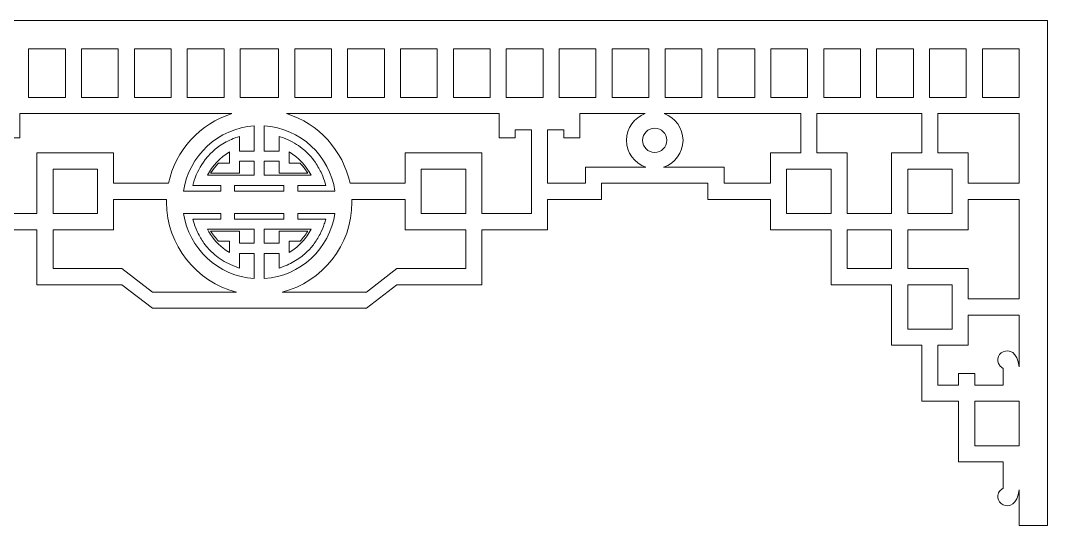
# Model space of a CAD drawing. Header units: centimetres. Extents: x -19 to 23.9, y -2.9 to 10.8.
# Drawn here: x -4.09 to 23.89, y -2.91 to 10.84 of the extents above; entities that cross this region are included whole.
import ezdxf

# ---------------------------------------------------------------- set-up
doc = ezdxf.new("R2010")
doc.units = ezdxf.units.CM
doc.header["$MEASUREMENT"] = 0
doc.layers.add('layer 1', color=7, linetype='Continuous')

msp = doc.modelspace()

# ---------------------------------------------------------------- linework, layer by layer
at = {"layer": 'layer 1', "color": 242, "lineweight": 9}
for points, knots in [([(-0.49691, 3.00372), (-0.49691, 3.00372), (-1.32569, 3.64449), (-1.32569, 3.64449), (-1.32569, 3.64449), (-1.32569, 3.64449), (-3.6411, 3.64449), (-3.6411, 3.64449), (-3.6411, 3.64449), (-3.6411, 4.14329), (-3.6411, 4.64207), (-3.6411, 5.14079), (-3.6411, 5.14079), (-3.6411, 5.14079), (-5.43131, 5.14079), (-5.43131, 5.14079), (-5.43131, 5.14079), (-5.43131, 5.41582), (-5.43131, 5.69085), (-5.43131, 5.96585), (-5.43131, 5.96585), (-5.43131, 5.96585), (-6.90035, 5.96585), (-6.90035, 5.96585), (-6.90035, 5.96585), (-6.90035, 5.96585), (-6.90035, 6.40588), (-6.90035, 6.40588), (-6.90035, 6.40588), (-6.90035, 6.40588), (-9.80102, 6.40588), (-9.80102, 6.40588), (-9.80102, 6.40588), (-9.80102, 6.40588), (-9.80102, 5.96585), (-9.80102, 5.96585), (-9.80102, 5.96585), (-10.36859, 5.96585), (-10.93616, 5.96585), (-11.50366, 5.96585), (-11.50366, 5.96585), (-11.50366, 5.96585), (-11.50366, 5.14079), (-11.50366, 5.14079), (-11.50366, 5.14079), (-11.50366, 5.14079), (-13.15377, 5.14079), (-13.15377, 5.14079), (-13.15377, 5.14079), (-13.15377, 4.64207), (-13.15377, 4.14329), (-13.15377, 3.64449), (-13.15377, 3.64449), (-13.15377, 3.64449), (-14.80171, 3.64449), (-14.80171, 3.64449), (-14.80171, 3.64449), (-14.80171, 3.64449), (-14.80171, 1.99437), (-14.80171, 1.99437), (-14.80171, 1.99437), (-14.80171, 1.99437), (-15.62677, 1.99437), (-15.62677, 1.99437), (-15.62677, 1.99437), (-15.62677, 1.48594), (-15.62677, 0.9776), (-15.62677, 0.4691), (-15.62677, 0.4691), (-15.62677, 0.4691), (-16.62873, 0.4691), (-16.62873, 0.4691), (-16.62873, 0.4691), (-16.62873, -0.08092), (-16.62873, -0.63096), (-16.62873, -1.18102), (-16.62873, -1.18102), (-16.62873, -1.18102), (-17.83881, -1.18102), (-17.83881, -1.18102), (-17.83881, -1.18102), (-17.83881, -1.18102), (-17.83881, -1.8931), (-17.83881, -1.8931), (-17.83881, -1.8931), (-17.36686, -2.22853), (-18.18139, -2.75826), (-18.27885, -1.94092), (-18.27885, -1.94092), (-18.27885, -1.94092), (-18.27885, -2.91075), (-18.27885, -2.91075), (-18.27885, -2.91075), (-18.27885, -2.91075), (-19.0489, -2.91075), (-19.0489, -2.91075), (-19.0489, -2.91075), (-19.0489, -2.91075), (-19.0489, 10.83705), (-19.0489, 10.83705), (-19.0489, 10.83705), (-4.73705, 10.83705), (9.57461, 10.83705), (23.88646, 10.83705), (23.88646, 10.83705), (23.88646, 10.83705), (23.88646, -2.91075), (23.88646, -2.91075), (23.88646, -2.91075), (23.88646, -2.91075), (23.11641, -2.91075), (23.11641, -2.91075), (23.11641, -2.91075), (23.11641, -2.91075), (23.11641, -1.94092), (23.11641, -1.94092), (23.11641, -1.94092), (23.01895, -2.75826), (22.20442, -2.22853), (22.67637, -1.8931), (22.67637, -1.8931), (22.67637, -1.8931), (22.67637, -1.18102), (22.67637, -1.18102), (22.67637, -1.18102), (22.67637, -1.18102), (21.46629, -1.18102), (21.46629, -1.18102), (21.46629, -1.18102), (21.46629, -0.63096), (21.46629, -0.08092), (21.46629, 0.4691), (21.46629, 0.4691), (21.46629, 0.4691), (20.46433, 0.4691), (20.46433, 0.4691), (20.46433, 0.4691), (20.46433, 0.9776), (20.46433, 1.48594), (20.46433, 1.99437), (20.46433, 1.99437), (20.46433, 1.99437), (19.63927, 1.99437), (19.63927, 1.99437), (19.63927, 1.99437), (19.63927, 1.99437), (19.63927, 3.64449), (19.63927, 3.64449), (19.63927, 3.64449), (19.63927, 3.64449), (17.99133, 3.64449), (17.99133, 3.64449), (17.99133, 3.64449), (17.99133, 4.14329), (17.99133, 4.64207), (17.99133, 5.14079), (17.99133, 5.14079), (17.99133, 5.14079), (16.34122, 5.14079), (16.34122, 5.14079), (16.34122, 5.14079), (16.34122, 5.14079), (16.34122, 5.96585), (16.34122, 5.96585), (16.34122, 5.96585), (15.77372, 5.96585), (15.20615, 5.96585), (14.63858, 5.96585), (14.63858, 5.96585), (14.63858, 5.96585), (14.63858, 6.40588), (14.63858, 6.40588), (14.63858, 6.40588), (14.63858, 6.40588), (11.73791, 6.40588), (11.73791, 6.40588), (11.73791, 6.40588), (11.73791, 6.40588), (11.73791, 5.96585), (11.73791, 5.96585), (11.73791, 5.96585), (11.73791, 5.96585), (10.26887, 5.96585), (10.26887, 5.96585), (10.26887, 5.96585), (10.26887, 5.69085), (10.26887, 5.41582), (10.26887, 5.14079), (10.26887, 5.14079), (10.26887, 5.14079), (8.47865, 5.14079), (8.47865, 5.14079), (8.47865, 5.14079), (8.47865, 4.64207), (8.47865, 4.14329), (8.47865, 3.64449), (8.47865, 3.64449), (8.47865, 3.64449), (6.16325, 3.64449), (6.16325, 3.64449), (6.16325, 3.64449), (6.16325, 3.64449), (5.33447, 3.00372), (5.33447, 3.00372), (5.33447, 3.00372), (3.39065, 3.00372), (1.44685, 3.00372), (-0.49691, 3.00372)], [0, 0, 0, 0, 0.01886792, 0.01886792, 0.01886792, 0.01886792, 0.03773585, 0.03773585, 0.03773585, 0.03773585, 0.05660377, 0.05660377, 0.05660377, 0.05660377, 0.0754717, 0.0754717, 0.0754717, 0.0754717, 0.09433962, 0.09433962, 0.09433962, 0.09433962, 0.11320755, 0.11320755, 0.11320755, 0.11320755, 0.13207547, 0.13207547, 0.13207547, 0.13207547, 0.1509434, 0.1509434, 0.1509434, 0.1509434, 0.16981132, 0.16981132, 0.16981132, 0.16981132, 0.18867925, 0.18867925, 0.18867925, 0.18867925, 0.20754717, 0.20754717, 0.20754717, 0.20754717, 0.22641509, 0.22641509, 0.22641509, 0.22641509, 0.24528302, 0.24528302, 0.24528302, 0.24528302, 0.26415094, 0.26415094, 0.26415094, 0.26415094, 0.28301887, 0.28301887, 0.28301887, 0.28301887, 0.30188679, 0.30188679, 0.30188679, 0.30188679, 0.32075472, 0.32075472, 0.32075472, 0.32075472, 0.33962264, 0.33962264, 0.33962264, 0.33962264, 0.35849057, 0.35849057, 0.35849057, 0.35849057, 0.37735849, 0.37735849, 0.37735849, 0.37735849, 0.39622642, 0.39622642, 0.39622642, 0.39622642, 0.41509434, 0.41509434, 0.41509434, 0.41509434, 0.43396226, 0.43396226, 0.43396226, 0.43396226, 0.45283019, 0.45283019, 0.45283019, 0.45283019, 0.47169811, 0.47169811, 0.47169811, 0.47169811, 0.49056604, 0.49056604, 0.49056604, 0.49056604, 0.50943396, 0.50943396, 0.50943396, 0.50943396, 0.52830189, 0.52830189, 0.52830189, 0.52830189, 0.54716981, 0.54716981, 0.54716981, 0.54716981, 0.56603774, 0.56603774, 0.56603774, 0.56603774, 0.58490566, 0.58490566, 0.58490566, 0.58490566, 0.60377358, 0.60377358, 0.60377358, 0.60377358, 0.62264151, 0.62264151, 0.62264151, 0.62264151, 0.64150943, 0.64150943, 0.64150943, 0.64150943, 0.66037736, 0.66037736, 0.66037736, 0.66037736, 0.67924528, 0.67924528, 0.67924528, 0.67924528, 0.69811321, 0.69811321, 0.69811321, 0.69811321, 0.71698113, 0.71698113, 0.71698113, 0.71698113, 0.73584906, 0.73584906, 0.73584906, 0.73584906, 0.75471698, 0.75471698, 0.75471698, 0.75471698, 0.77358491, 0.77358491, 0.77358491, 0.77358491, 0.79245283, 0.79245283, 0.79245283, 0.79245283, 0.81132075, 0.81132075, 0.81132075, 0.81132075, 0.83018868, 0.83018868, 0.83018868, 0.83018868, 0.8490566, 0.8490566, 0.8490566, 0.8490566, 0.86792453, 0.86792453, 0.86792453, 0.86792453, 0.88679245, 0.88679245, 0.88679245, 0.88679245, 0.90566038, 0.90566038, 0.90566038, 0.90566038, 0.9245283, 0.9245283, 0.9245283, 0.9245283, 0.94339623, 0.94339623, 0.94339623, 0.94339623, 0.96226415, 0.96226415, 0.96226415, 0.96226415, 1, 1, 1, 1]), ([(-2.86676, 10.067), (-2.86676, 10.067), (-3.86783, 10.067), (-3.86783, 10.067), (-3.86783, 10.067), (-3.86783, 10.067), (-3.86783, 8.74211), (-3.86783, 8.74211), (-3.86783, 8.74211), (-3.86783, 8.74211), (-2.86676, 8.74211), (-2.86676, 8.74211), (-2.86676, 8.74211), (-2.86676, 8.74211), (-2.86676, 10.067), (-2.86676, 10.067)], [0, 0, 0, 0, 0.2, 0.2, 0.2, 0.2, 0.4, 0.4, 0.4, 0.4, 0.6, 0.6, 0.6, 0.6, 1, 1, 1, 1]), ([(-1.42566, 10.067), (-1.42566, 10.067), (-2.42673, 10.067), (-2.42673, 10.067), (-2.42673, 10.067), (-2.42673, 10.067), (-2.42673, 8.74211), (-2.42673, 8.74211), (-2.42673, 8.74211), (-2.42673, 8.74211), (-1.42566, 8.74211), (-1.42566, 8.74211), (-1.42566, 8.74211), (-1.42566, 8.74211), (-1.42566, 10.067), (-1.42566, 10.067)], [0, 0, 0, 0, 0.2, 0.2, 0.2, 0.2, 0.4, 0.4, 0.4, 0.4, 0.6, 0.6, 0.6, 0.6, 1, 1, 1, 1]), ([(0.01544, 10.067), (0.01544, 10.067), (-0.98563, 10.067), (-0.98563, 10.067), (-0.98563, 10.067), (-0.98563, 10.067), (-0.98563, 8.74211), (-0.98563, 8.74211), (-0.98563, 8.74211), (-0.98563, 8.74211), (0.01544, 8.74211), (0.01544, 8.74211), (0.01544, 8.74211), (0.01544, 8.74211), (0.01544, 10.067), (0.01544, 10.067)], [0, 0, 0, 0, 0.2, 0.2, 0.2, 0.2, 0.4, 0.4, 0.4, 0.4, 0.6, 0.6, 0.6, 0.6, 1, 1, 1, 1]), ([(1.45654, 10.067), (1.45654, 10.067), (0.45547, 10.067), (0.45547, 10.067), (0.45547, 10.067), (0.45547, 10.067), (0.45547, 8.74211), (0.45547, 8.74211), (0.45547, 8.74211), (0.45547, 8.74211), (1.45654, 8.74211), (1.45654, 8.74211), (1.45654, 8.74211), (1.45654, 8.74211), (1.45654, 10.067), (1.45654, 10.067)], [0, 0, 0, 0, 0.2, 0.2, 0.2, 0.2, 0.4, 0.4, 0.4, 0.4, 0.6, 0.6, 0.6, 0.6, 1, 1, 1, 1]), ([(1.89657, 10.067), (1.89657, 10.067), (1.89657, 8.74211), (1.89657, 8.74211), (1.89657, 8.74211), (2.24464, 8.74211), (2.59286, 8.74211), (2.94099, 8.74211), (2.94099, 8.74211), (2.94099, 8.74211), (2.94099, 10.067), (2.94099, 10.067), (2.94099, 10.067), (2.59286, 10.067), (2.24464, 10.067), (1.89657, 10.067)], [0, 0, 0, 0, 0.2, 0.2, 0.2, 0.2, 0.4, 0.4, 0.4, 0.4, 0.6, 0.6, 0.6, 0.6, 1, 1, 1, 1]), ([(3.38102, 10.067), (3.38102, 10.067), (4.38209, 10.067), (4.38209, 10.067), (4.38209, 10.067), (4.38209, 10.067), (4.38209, 8.74211), (4.38209, 8.74211), (4.38209, 8.74211), (4.38209, 8.74211), (3.38102, 8.74211), (3.38102, 8.74211), (3.38102, 8.74211), (3.38102, 8.74211), (3.38102, 10.067), (3.38102, 10.067)], [0, 0, 0, 0, 0.2, 0.2, 0.2, 0.2, 0.4, 0.4, 0.4, 0.4, 0.6, 0.6, 0.6, 0.6, 1, 1, 1, 1]), ([(4.82212, 10.067), (4.82212, 10.067), (5.82319, 10.067), (5.82319, 10.067), (5.82319, 10.067), (5.82319, 10.067), (5.82319, 8.74211), (5.82319, 8.74211), (5.82319, 8.74211), (5.82319, 8.74211), (4.82212, 8.74211), (4.82212, 8.74211), (4.82212, 8.74211), (4.82212, 8.74211), (4.82212, 10.067), (4.82212, 10.067)], [0, 0, 0, 0, 0.2, 0.2, 0.2, 0.2, 0.4, 0.4, 0.4, 0.4, 0.6, 0.6, 0.6, 0.6, 1, 1, 1, 1]), ([(6.26322, 10.067), (6.26322, 10.067), (7.26429, 10.067), (7.26429, 10.067), (7.26429, 10.067), (7.26429, 10.067), (7.26429, 8.74211), (7.26429, 8.74211), (7.26429, 8.74211), (7.26429, 8.74211), (6.26322, 8.74211), (6.26322, 8.74211), (6.26322, 8.74211), (6.26322, 8.74211), (6.26322, 10.067), (6.26322, 10.067)], [0, 0, 0, 0, 0.2, 0.2, 0.2, 0.2, 0.4, 0.4, 0.4, 0.4, 0.6, 0.6, 0.6, 0.6, 1, 1, 1, 1]), ([(7.70432, 10.067), (7.70432, 10.067), (8.70539, 10.067), (8.70539, 10.067), (8.70539, 10.067), (8.70539, 10.067), (8.70539, 8.74211), (8.70539, 8.74211), (8.70539, 8.74211), (8.70539, 8.74211), (7.70432, 8.74211), (7.70432, 8.74211), (7.70432, 8.74211), (7.70432, 8.74211), (7.70432, 10.067), (7.70432, 10.067)], [0, 0, 0, 0, 0.2, 0.2, 0.2, 0.2, 0.4, 0.4, 0.4, 0.4, 0.6, 0.6, 0.6, 0.6, 1, 1, 1, 1]), ([(9.14542, 10.067), (9.14542, 10.067), (10.14649, 10.067), (10.14649, 10.067), (10.14649, 10.067), (10.14649, 10.067), (10.14649, 8.74211), (10.14649, 8.74211), (10.14649, 8.74211), (10.14649, 8.74211), (9.14542, 8.74211), (9.14542, 8.74211), (9.14542, 8.74211), (9.14542, 8.74211), (9.14542, 10.067), (9.14542, 10.067)], [0, 0, 0, 0, 0.2, 0.2, 0.2, 0.2, 0.4, 0.4, 0.4, 0.4, 0.6, 0.6, 0.6, 0.6, 1, 1, 1, 1]), ([(10.58652, 10.067), (10.58652, 10.067), (11.58759, 10.067), (11.58759, 10.067), (11.58759, 10.067), (11.58759, 10.067), (11.58759, 8.74211), (11.58759, 8.74211), (11.58759, 8.74211), (11.58759, 8.74211), (10.58652, 8.74211), (10.58652, 8.74211), (10.58652, 8.74211), (10.58652, 8.74211), (10.58652, 10.067), (10.58652, 10.067)], [0, 0, 0, 0, 0.2, 0.2, 0.2, 0.2, 0.4, 0.4, 0.4, 0.4, 0.6, 0.6, 0.6, 0.6, 1, 1, 1, 1]), ([(12.02763, 10.067), (12.02763, 10.067), (13.0287, 10.067), (13.0287, 10.067), (13.0287, 10.067), (13.0287, 10.067), (13.0287, 8.74211), (13.0287, 8.74211), (13.0287, 8.74211), (13.0287, 8.74211), (12.02763, 8.74211), (12.02763, 8.74211), (12.02763, 8.74211), (12.02763, 8.74211), (12.02763, 10.067), (12.02763, 10.067)], [0, 0, 0, 0, 0.2, 0.2, 0.2, 0.2, 0.4, 0.4, 0.4, 0.4, 0.6, 0.6, 0.6, 0.6, 1, 1, 1, 1]), ([(13.46873, 10.067), (13.46873, 10.067), (14.4698, 10.067), (14.4698, 10.067), (14.4698, 10.067), (14.4698, 10.067), (14.4698, 8.74211), (14.4698, 8.74211), (14.4698, 8.74211), (14.4698, 8.74211), (13.46873, 8.74211), (13.46873, 8.74211), (13.46873, 8.74211), (13.46873, 8.74211), (13.46873, 10.067), (13.46873, 10.067)], [0, 0, 0, 0, 0.2, 0.2, 0.2, 0.2, 0.4, 0.4, 0.4, 0.4, 0.6, 0.6, 0.6, 0.6, 1, 1, 1, 1]), ([(14.90983, 10.067), (14.90983, 10.067), (15.9109, 10.067), (15.9109, 10.067), (15.9109, 10.067), (15.9109, 10.067), (15.9109, 8.74211), (15.9109, 8.74211), (15.9109, 8.74211), (15.9109, 8.74211), (14.90983, 8.74211), (14.90983, 8.74211), (14.90983, 8.74211), (14.90983, 8.74211), (14.90983, 10.067), (14.90983, 10.067)], [0, 0, 0, 0, 0.2, 0.2, 0.2, 0.2, 0.4, 0.4, 0.4, 0.4, 0.6, 0.6, 0.6, 0.6, 1, 1, 1, 1]), ([(16.35093, 10.067), (16.35093, 10.067), (17.352, 10.067), (17.352, 10.067), (17.352, 10.067), (17.352, 10.067), (17.352, 8.74211), (17.352, 8.74211), (17.352, 8.74211), (17.352, 8.74211), (16.35093, 8.74211), (16.35093, 8.74211), (16.35093, 8.74211), (16.35093, 8.74211), (16.35093, 10.067), (16.35093, 10.067)], [0, 0, 0, 0, 0.2, 0.2, 0.2, 0.2, 0.4, 0.4, 0.4, 0.4, 0.6, 0.6, 0.6, 0.6, 1, 1, 1, 1]), ([(17.79203, 10.067), (17.79203, 10.067), (18.7931, 10.067), (18.7931, 10.067), (18.7931, 10.067), (18.7931, 10.067), (18.7931, 8.74211), (18.7931, 8.74211), (18.7931, 8.74211), (18.7931, 8.74211), (17.79203, 8.74211), (17.79203, 8.74211), (17.79203, 8.74211), (17.79203, 8.74211), (17.79203, 10.067), (17.79203, 10.067)], [0, 0, 0, 0, 0.2, 0.2, 0.2, 0.2, 0.4, 0.4, 0.4, 0.4, 0.6, 0.6, 0.6, 0.6, 1, 1, 1, 1]), ([(19.23313, 10.067), (19.23313, 10.067), (20.2342, 10.067), (20.2342, 10.067), (20.2342, 10.067), (20.2342, 10.067), (20.2342, 8.74211), (20.2342, 8.74211), (20.2342, 8.74211), (20.2342, 8.74211), (19.23313, 8.74211), (19.23313, 8.74211), (19.23313, 8.74211), (19.23313, 8.74211), (19.23313, 10.067), (19.23313, 10.067)], [0, 0, 0, 0, 0.2, 0.2, 0.2, 0.2, 0.4, 0.4, 0.4, 0.4, 0.6, 0.6, 0.6, 0.6, 1, 1, 1, 1]), ([(20.67423, 10.067), (20.67423, 10.067), (21.6753, 10.067), (21.6753, 10.067), (21.6753, 10.067), (21.6753, 10.067), (21.6753, 8.74211), (21.6753, 8.74211), (21.6753, 8.74211), (21.6753, 8.74211), (20.67423, 8.74211), (20.67423, 8.74211), (20.67423, 8.74211), (20.67423, 8.74211), (20.67423, 10.067), (20.67423, 10.067)], [0, 0, 0, 0, 0.2, 0.2, 0.2, 0.2, 0.4, 0.4, 0.4, 0.4, 0.6, 0.6, 0.6, 0.6, 1, 1, 1, 1]), ([(22.11533, 10.067), (22.11533, 10.067), (23.11641, 10.067), (23.11641, 10.067), (23.11641, 10.067), (23.11641, 10.067), (23.11641, 8.74211), (23.11641, 8.74211), (23.11641, 8.74211), (23.11641, 8.74211), (22.11533, 8.74211), (22.11533, 8.74211), (22.11533, 8.74211), (22.11533, 8.74211), (22.11533, 10.067), (22.11533, 10.067)], [0, 0, 0, 0, 0.2, 0.2, 0.2, 0.2, 0.4, 0.4, 0.4, 0.4, 0.6, 0.6, 0.6, 0.6, 1, 1, 1, 1]), ([(-0.05588, 6.40588), (0.13224, 7.30597), (0.80217, 8.03266), (1.67009, 8.30208), (1.67009, 8.30208), (-0.257, 8.30208), (-2.18409, 8.30208), (-4.11121, 8.30208), (-4.11121, 8.30208), (-4.11121, 8.0821), (-4.11121, 7.86208), (-4.11121, 7.64203), (-4.11121, 7.64203), (-4.11121, 7.64203), (-4.55124, 7.64203), (-4.55124, 7.64203), (-4.55124, 7.64203), (-4.55124, 7.64203), (-4.55124, 7.86204), (-4.55124, 7.86204), (-4.55124, 7.86204), (-4.55124, 7.86204), (-4.99128, 7.86204), (-4.99128, 7.86204), (-4.99128, 7.86204), (-4.99128, 7.86204), (-4.99128, 5.58083), (-4.99128, 5.58083), (-4.99128, 5.58083), (-4.99128, 5.58083), (-3.6411, 5.58083), (-3.6411, 5.58083), (-3.6411, 5.58083), (-3.6411, 5.58083), (-3.6411, 5.61527), (-3.6411, 5.61527), (-3.6411, 5.61527), (-3.6411, 5.61527), (-3.6411, 7.23094), (-3.6411, 7.23094), (-3.6411, 7.23094), (-3.6411, 7.23094), (-1.55095, 7.23094), (-1.55095, 7.23094), (-1.55095, 7.23094), (-1.55095, 7.23094), (-1.55095, 6.40588), (-1.55095, 6.40588), (-1.55095, 6.40588), (-1.55095, 6.40588), (-0.05588, 6.40588), (-0.05588, 6.40588)], [0, 0, 0, 0, 0.07142857, 0.07142857, 0.07142857, 0.07142857, 0.14285714, 0.14285714, 0.14285714, 0.14285714, 0.21428571, 0.21428571, 0.21428571, 0.21428571, 0.28571429, 0.28571429, 0.28571429, 0.28571429, 0.35714286, 0.35714286, 0.35714286, 0.35714286, 0.42857143, 0.42857143, 0.42857143, 0.42857143, 0.5, 0.5, 0.5, 0.5, 0.57142857, 0.57142857, 0.57142857, 0.57142857, 0.64285714, 0.64285714, 0.64285714, 0.64285714, 0.71428571, 0.71428571, 0.71428571, 0.71428571, 0.78571429, 0.78571429, 0.78571429, 0.78571429, 0.85714286, 0.85714286, 0.85714286, 0.85714286, 1, 1, 1, 1]), ([(3.16106, 8.30208), (4.02897, 8.03266), (4.69893, 7.30597), (4.88703, 6.40588), (4.88703, 6.40588), (4.88703, 6.40588), (6.38851, 6.40588), (6.38851, 6.40588), (6.38851, 6.40588), (6.38851, 6.40588), (6.38851, 7.23094), (6.38851, 7.23094), (6.38851, 7.23094), (6.38851, 7.23094), (8.47865, 7.23094), (8.47865, 7.23094), (8.47865, 7.23094), (8.47865, 7.23094), (8.47865, 5.61527), (8.47865, 5.61527), (8.47865, 5.61527), (8.47865, 5.61527), (8.47865, 5.58083), (8.47865, 5.58083), (8.47865, 5.58083), (8.47865, 5.58083), (9.82883, 5.58083), (9.82883, 5.58083), (9.82883, 5.58083), (9.82883, 5.58083), (9.82883, 7.86204), (9.82883, 7.86204), (9.82883, 7.86204), (9.82883, 7.86204), (9.3888, 7.86204), (9.3888, 7.86204), (9.3888, 7.86204), (9.3888, 7.86204), (9.3888, 7.64203), (9.3888, 7.64203), (9.3888, 7.64203), (9.3888, 7.64203), (8.94877, 7.64203), (8.94877, 7.64203), (8.94877, 7.64203), (8.94877, 7.86208), (8.94877, 8.0821), (8.94877, 8.30208), (8.94877, 8.30208), (7.01951, 8.30208), (5.09027, 8.30208), (3.16106, 8.30208)], [0, 0, 0, 0, 0.07142857, 0.07142857, 0.07142857, 0.07142857, 0.14285714, 0.14285714, 0.14285714, 0.14285714, 0.21428571, 0.21428571, 0.21428571, 0.21428571, 0.28571429, 0.28571429, 0.28571429, 0.28571429, 0.35714286, 0.35714286, 0.35714286, 0.35714286, 0.42857143, 0.42857143, 0.42857143, 0.42857143, 0.5, 0.5, 0.5, 0.5, 0.57142857, 0.57142857, 0.57142857, 0.57142857, 0.64285714, 0.64285714, 0.64285714, 0.64285714, 0.71428571, 0.71428571, 0.71428571, 0.71428571, 0.78571429, 0.78571429, 0.78571429, 0.78571429, 0.85714286, 0.85714286, 0.85714286, 0.85714286, 1, 1, 1, 1]), ([(10.7089, 7.86204), (10.7089, 7.86204), (10.7089, 7.64203), (10.7089, 7.64203), (10.7089, 7.64203), (10.7089, 7.64203), (11.14893, 7.64203), (11.14893, 7.64203), (11.14893, 7.64203), (11.14893, 7.64203), (11.14893, 8.30208), (11.14893, 8.30208), (11.14893, 8.30208), (11.14893, 8.30208), (12.93056, 8.30208), (12.93056, 8.30208), (12.93056, 8.30208), (12.63251, 8.19568), (12.41819, 7.91034), (12.41819, 7.57652), (12.41819, 7.57652), (12.41819, 7.23722), (12.63962, 6.94806), (12.94532, 6.84591), (12.94532, 6.84591), (12.94532, 6.84591), (11.29788, 6.84591), (11.29788, 6.84591), (11.29788, 6.84591), (11.29788, 6.84591), (11.29788, 6.40588), (11.29788, 6.40588), (11.29788, 6.40588), (11.29788, 6.40588), (10.26887, 6.40588), (10.26887, 6.40588), (10.26887, 6.40588), (10.26887, 6.40588), (10.26887, 7.86204), (10.26887, 7.86204), (10.26887, 7.86204), (10.26887, 7.86204), (10.7089, 7.86204), (10.7089, 7.86204)], [0, 0, 0, 0, 0.08333333, 0.08333333, 0.08333333, 0.08333333, 0.16666667, 0.16666667, 0.16666667, 0.16666667, 0.25, 0.25, 0.25, 0.25, 0.33333333, 0.33333333, 0.33333333, 0.33333333, 0.41666667, 0.41666667, 0.41666667, 0.41666667, 0.5, 0.5, 0.5, 0.5, 0.58333333, 0.58333333, 0.58333333, 0.58333333, 0.66666667, 0.66666667, 0.66666667, 0.66666667, 0.75, 0.75, 0.75, 0.75, 0.83333333, 0.83333333, 0.83333333, 0.83333333, 1, 1, 1, 1]), ([(13.43124, 6.84591), (13.73694, 6.94806), (13.95829, 7.23722), (13.95829, 7.57652), (13.95829, 7.57652), (13.95829, 7.91034), (13.74402, 8.19568), (13.44598, 8.30208), (13.44598, 8.30208), (13.44598, 8.30208), (17.16627, 8.30208), (17.16627, 8.30208), (17.16627, 8.30208), (17.16627, 8.30208), (17.16627, 7.23094), (17.16627, 7.23094), (17.16627, 7.23094), (17.16627, 7.23094), (16.34122, 7.23094), (16.34122, 7.23094), (16.34122, 7.23094), (16.34122, 7.23094), (16.34122, 6.40588), (16.34122, 6.40588), (16.34122, 6.40588), (16.34122, 6.40588), (15.07861, 6.40588), (15.07861, 6.40588), (15.07861, 6.40588), (15.07861, 6.40588), (15.07861, 6.84591), (15.07861, 6.84591), (15.07861, 6.84591), (15.07861, 6.84591), (13.43124, 6.84591), (13.43124, 6.84591)], [0, 0, 0, 0, 0.1, 0.1, 0.1, 0.1, 0.2, 0.2, 0.2, 0.2, 0.3, 0.3, 0.3, 0.3, 0.4, 0.4, 0.4, 0.4, 0.5, 0.5, 0.5, 0.5, 0.6, 0.6, 0.6, 0.6, 0.7, 0.7, 0.7, 0.7, 0.8, 0.8, 0.8, 0.8, 1, 1, 1, 1]), ([(18.43136, 5.58083), (18.43136, 5.58083), (18.43136, 7.23094), (18.43136, 7.23094), (18.43136, 7.23094), (18.43136, 7.23094), (17.6063, 7.23094), (17.6063, 7.23094), (17.6063, 7.23094), (17.6063, 7.23094), (17.6063, 8.30208), (17.6063, 8.30208), (17.6063, 8.30208), (17.6063, 8.30208), (20.46433, 8.30208), (20.46433, 8.30208), (20.46433, 8.30208), (20.46433, 8.30208), (20.46433, 7.23094), (20.46433, 7.23094), (20.46433, 7.23094), (20.46433, 7.23094), (19.63927, 7.23094), (19.63927, 7.23094), (19.63927, 7.23094), (19.63927, 7.23094), (19.63927, 5.58083), (19.63927, 5.58083), (19.63927, 5.58083), (19.63927, 5.58083), (18.43136, 5.58083), (18.43136, 5.58083)], [0, 0, 0, 0, 0.11111111, 0.11111111, 0.11111111, 0.11111111, 0.22222222, 0.22222222, 0.22222222, 0.22222222, 0.33333333, 0.33333333, 0.33333333, 0.33333333, 0.44444444, 0.44444444, 0.44444444, 0.44444444, 0.55555556, 0.55555556, 0.55555556, 0.55555556, 0.66666667, 0.66666667, 0.66666667, 0.66666667, 0.77777778, 0.77777778, 0.77777778, 0.77777778, 1, 1, 1, 1]), ([(21.72942, 6.40588), (21.72942, 6.40588), (21.72942, 7.23094), (21.72942, 7.23094), (21.72942, 7.23094), (21.72942, 7.23094), (20.90436, 7.23094), (20.90436, 7.23094), (20.90436, 7.23094), (20.90436, 7.23094), (20.90436, 8.30208), (20.90436, 8.30208), (20.90436, 8.30208), (20.90436, 8.30208), (23.11641, 8.30208), (23.11641, 8.30208), (23.11641, 8.30208), (23.11641, 8.30208), (23.11641, 6.40588), (23.11641, 6.40588), (23.11641, 6.40588), (23.11641, 6.40588), (21.72942, 6.40588), (21.72942, 6.40588)], [0, 0, 0, 0, 0.14285714, 0.14285714, 0.14285714, 0.14285714, 0.28571429, 0.28571429, 0.28571429, 0.28571429, 0.42857143, 0.42857143, 0.42857143, 0.42857143, 0.57142857, 0.57142857, 0.57142857, 0.57142857, 0.71428571, 0.71428571, 0.71428571, 0.71428571, 1, 1, 1, 1]), ([(2.27785, 7.97003), (2.27789, 7.79271), (2.27822, 7.42822), (2.27822, 7.28294), (2.27822, 7.28294), (2.27822, 7.28294), (1.87696, 7.28294), (1.87696, 7.28294), (1.87696, 7.28294), (1.87696, 7.28294), (1.8772, 7.68388), (1.8772, 7.68388), (1.8772, 7.68388), (1.8772, 7.68388), (1.70641, 7.62276), (1.70641, 7.62276), (1.70641, 7.62276), (1.57307, 7.5655), (1.45684, 7.50324), (1.33526, 7.42382), (1.33526, 7.42382), (1.33526, 7.42382), (1.24946, 7.36017), (1.24946, 7.36017), (1.24946, 7.36017), (1.1643, 7.28864), (1.08925, 7.2172), (1.01344, 7.13585), (1.01344, 7.13585), (1.01344, 7.13585), (0.94288, 7.04999), (0.94288, 7.04999), (0.94288, 7.04999), (0.81464, 6.87236), (0.71067, 6.68876), (0.64365, 6.47958), (0.64365, 6.47958), (0.62991, 6.4367), (0.61646, 6.3925), (0.60285, 6.34895), (0.60285, 6.34895), (0.60285, 6.34895), (1.36769, 6.34895), (1.36769, 6.34895), (1.36769, 6.34895), (1.36769, 6.34895), (1.36769, 6.19279), (1.36769, 6.19279), (1.36769, 6.19279), (1.36769, 6.19279), (0.35309, 6.19278), (0.35309, 6.19278), (0.35309, 6.19278), (0.49394, 7.15381), (1.29463, 7.90534), (2.27785, 7.97003)], [0, 0, 0, 0, 0.06666667, 0.06666667, 0.06666667, 0.06666667, 0.13333333, 0.13333333, 0.13333333, 0.13333333, 0.2, 0.2, 0.2, 0.2, 0.26666667, 0.26666667, 0.26666667, 0.26666667, 0.33333333, 0.33333333, 0.33333333, 0.33333333, 0.4, 0.4, 0.4, 0.4, 0.46666667, 0.46666667, 0.46666667, 0.46666667, 0.53333333, 0.53333333, 0.53333333, 0.53333333, 0.6, 0.6, 0.6, 0.6, 0.66666667, 0.66666667, 0.66666667, 0.66666667, 0.73333333, 0.73333333, 0.73333333, 0.73333333, 0.8, 0.8, 0.8, 0.8, 0.86666667, 0.86666667, 0.86666667, 0.86666667, 1, 1, 1, 1]), ([(4.47809, 6.19278), (4.47809, 6.19278), (3.46349, 6.19281), (3.46349, 6.19281), (3.46349, 6.19281), (3.46349, 6.19281), (3.46349, 6.34895), (3.46349, 6.34895), (3.46349, 6.34895), (3.46349, 6.34895), (4.22847, 6.34895), (4.22847, 6.34895), (4.22847, 6.34895), (4.20241, 6.43214), (4.17523, 6.51355), (4.14551, 6.59555), (4.14551, 6.59555), (4.14551, 6.59555), (4.09763, 6.70609), (4.09763, 6.70609), (4.09763, 6.70609), (4.04397, 6.8117), (3.98827, 6.9068), (3.92191, 7.00496), (3.92191, 7.00496), (3.92191, 7.00496), (3.85358, 7.09361), (3.85358, 7.09361), (3.85358, 7.09361), (3.77996, 7.17772), (3.70679, 7.25181), (3.62343, 7.32626), (3.62343, 7.32626), (3.62343, 7.32626), (3.53929, 7.3927), (3.53929, 7.3927), (3.53929, 7.3927), (3.38884, 7.4975), (3.2464, 7.57381), (3.07602, 7.64138), (3.07602, 7.64138), (3.07602, 7.64138), (2.95425, 7.6839), (2.95425, 7.6839), (2.95425, 7.6839), (2.95425, 7.6839), (2.95433, 7.28294), (2.95433, 7.28294), (2.95433, 7.28294), (2.95433, 7.28294), (2.55299, 7.28294), (2.55299, 7.28294), (2.55299, 7.28294), (2.55299, 7.5119), (2.55254, 7.74061), (2.55254, 7.97008), (2.55254, 7.97008), (3.53612, 7.90575), (4.33722, 7.15411), (4.47809, 6.19278)], [0, 0, 0, 0, 0.0625, 0.0625, 0.0625, 0.0625, 0.125, 0.125, 0.125, 0.125, 0.1875, 0.1875, 0.1875, 0.1875, 0.25, 0.25, 0.25, 0.25, 0.3125, 0.3125, 0.3125, 0.3125, 0.375, 0.375, 0.375, 0.375, 0.4375, 0.4375, 0.4375, 0.4375, 0.5, 0.5, 0.5, 0.5, 0.5625, 0.5625, 0.5625, 0.5625, 0.625, 0.625, 0.625, 0.625, 0.6875, 0.6875, 0.6875, 0.6875, 0.75, 0.75, 0.75, 0.75, 0.8125, 0.8125, 0.8125, 0.8125, 0.875, 0.875, 0.875, 0.875, 1, 1, 1, 1]), ([(13.18824, 7.2465), (13.37001, 7.2465), (13.51826, 7.39475), (13.51826, 7.57652), (13.51826, 7.57652), (13.51826, 7.75829), (13.37001, 7.90654), (13.18824, 7.90654), (13.18824, 7.90654), (13.00647, 7.90654), (12.85822, 7.75829), (12.85822, 7.57652), (12.85822, 7.57652), (12.85822, 7.39475), (13.00647, 7.2465), (13.18824, 7.2465)], [0, 0, 0, 0, 0.2, 0.2, 0.2, 0.2, 0.4, 0.4, 0.4, 0.4, 0.6, 0.6, 0.6, 0.6, 1, 1, 1, 1]), ([(1.23474, 6.87405), (1.18295, 6.81145), (1.13773, 6.74499), (1.09123, 6.67852), (1.09123, 6.67852), (1.09123, 6.67852), (1.87693, 6.67852), (1.87693, 6.67852), (1.87693, 6.67852), (1.87693, 6.67852), (1.87693, 7.00816), (1.87693, 7.00816), (1.87693, 7.00816), (1.87693, 7.00816), (2.27826, 7.00816), (2.27826, 7.00816), (2.27826, 7.00816), (2.27826, 7.00816), (2.27826, 6.62372), (2.27826, 6.62372), (2.27826, 6.62372), (2.27826, 6.62372), (1.00274, 6.62372), (1.00274, 6.62372), (1.00274, 6.62372), (1.13778, 6.88378), (1.34953, 7.11002), (1.60207, 7.25907), (1.60207, 7.25907), (1.60207, 7.25907), (1.60207, 6.95341), (1.60207, 6.95341), (1.60207, 6.95341), (1.60207, 6.95341), (1.30526, 6.95341), (1.30526, 6.95341), (1.30526, 6.95341), (1.28126, 6.92729), (1.25757, 6.90118), (1.23474, 6.87405)], [0, 0, 0, 0, 0.09090909, 0.09090909, 0.09090909, 0.09090909, 0.18181818, 0.18181818, 0.18181818, 0.18181818, 0.27272727, 0.27272727, 0.27272727, 0.27272727, 0.36363636, 0.36363636, 0.36363636, 0.36363636, 0.45454545, 0.45454545, 0.45454545, 0.45454545, 0.54545455, 0.54545455, 0.54545455, 0.54545455, 0.63636364, 0.63636364, 0.63636364, 0.63636364, 0.72727273, 0.72727273, 0.72727273, 0.72727273, 0.81818182, 0.81818182, 0.81818182, 0.81818182, 1, 1, 1, 1]), ([(3.65564, 6.7984), (3.61544, 6.85287), (3.57162, 6.90356), (3.52603, 6.95341), (3.52603, 6.95341), (3.52603, 6.95341), (3.22911, 6.95341), (3.22911, 6.95341), (3.22911, 6.95341), (3.22911, 6.95341), (3.22911, 7.25904), (3.22911, 7.25904), (3.22911, 7.25904), (3.48167, 7.10975), (3.6933, 6.88393), (3.82844, 6.62372), (3.82844, 6.62372), (3.82844, 6.62372), (2.55299, 6.62372), (2.55299, 6.62372), (2.55299, 6.62372), (2.55299, 6.62372), (2.55299, 7.00816), (2.55299, 7.00816), (2.55299, 7.00816), (2.55299, 7.00816), (2.95433, 7.00816), (2.95433, 7.00816), (2.95433, 7.00816), (2.95433, 7.00816), (2.95433, 6.67852), (2.95433, 6.67852), (2.95433, 6.67852), (2.95433, 6.67852), (3.74039, 6.67852), (3.74039, 6.67852), (3.74039, 6.67852), (3.71228, 6.71848), (3.68448, 6.75893), (3.65564, 6.7984)], [0, 0, 0, 0, 0.09090909, 0.09090909, 0.09090909, 0.09090909, 0.18181818, 0.18181818, 0.18181818, 0.18181818, 0.27272727, 0.27272727, 0.27272727, 0.27272727, 0.36363636, 0.36363636, 0.36363636, 0.36363636, 0.45454545, 0.45454545, 0.45454545, 0.45454545, 0.54545455, 0.54545455, 0.54545455, 0.54545455, 0.63636364, 0.63636364, 0.63636364, 0.63636364, 0.72727273, 0.72727273, 0.72727273, 0.72727273, 0.81818182, 0.81818182, 0.81818182, 0.81818182, 1, 1, 1, 1]), ([(-3.20106, 6.79091), (-3.20106, 6.79091), (-1.99098, 6.79091), (-1.99098, 6.79091), (-1.99098, 6.79091), (-1.99098, 6.79091), (-1.99098, 5.58084), (-1.99098, 5.58084), (-1.99098, 5.58084), (-1.99098, 5.58084), (-3.20106, 5.58084), (-3.20106, 5.58084), (-3.20106, 5.58084), (-3.20106, 5.58084), (-3.20106, 5.61527), (-3.20106, 5.61527), (-3.20106, 5.61527), (-3.20106, 5.61527), (-3.20106, 6.79091), (-3.20106, 6.79091)], [0, 0, 0, 0, 0.16666667, 0.16666667, 0.16666667, 0.16666667, 0.33333333, 0.33333333, 0.33333333, 0.33333333, 0.5, 0.5, 0.5, 0.5, 0.66666667, 0.66666667, 0.66666667, 0.66666667, 1, 1, 1, 1]), ([(8.03862, 6.79091), (8.03862, 6.79091), (6.82854, 6.79091), (6.82854, 6.79091), (6.82854, 6.79091), (6.82854, 6.79091), (6.82854, 5.58084), (6.82854, 5.58084), (6.82854, 5.58084), (6.82854, 5.58084), (8.03862, 5.58084), (8.03862, 5.58084), (8.03862, 5.58084), (8.03862, 5.58084), (8.03862, 5.61527), (8.03862, 5.61527), (8.03862, 5.61527), (8.03862, 5.61527), (8.03862, 6.79091), (8.03862, 6.79091)], [0, 0, 0, 0, 0.16666667, 0.16666667, 0.16666667, 0.16666667, 0.33333333, 0.33333333, 0.33333333, 0.33333333, 0.5, 0.5, 0.5, 0.5, 0.66666667, 0.66666667, 0.66666667, 0.66666667, 1, 1, 1, 1]), ([(17.99133, 6.79091), (17.99133, 6.79091), (16.78125, 6.79091), (16.78125, 6.79091), (16.78125, 6.79091), (16.78125, 6.79091), (16.78125, 5.58084), (16.78125, 5.58084), (16.78125, 5.58084), (16.78125, 5.58084), (17.99133, 5.58084), (17.99133, 5.58084), (17.99133, 5.58084), (17.99133, 5.58084), (17.99133, 6.79091), (17.99133, 6.79091)], [0, 0, 0, 0, 0.2, 0.2, 0.2, 0.2, 0.4, 0.4, 0.4, 0.4, 0.6, 0.6, 0.6, 0.6, 1, 1, 1, 1]), ([(21.28939, 6.79091), (21.28939, 6.79091), (20.0793, 6.79091), (20.0793, 6.79091), (20.0793, 6.79091), (20.0793, 6.79091), (20.0793, 5.58084), (20.0793, 5.58084), (20.0793, 5.58084), (20.0793, 5.58084), (21.28939, 5.58084), (21.28939, 5.58084), (21.28939, 5.58084), (21.28939, 5.58084), (21.28939, 6.79091), (21.28939, 6.79091)], [0, 0, 0, 0, 0.2, 0.2, 0.2, 0.2, 0.4, 0.4, 0.4, 0.4, 0.6, 0.6, 0.6, 0.6, 1, 1, 1, 1]), ([(3.08738, 6.19281), (3.08738, 6.19281), (1.74385, 6.19281), (1.74385, 6.19281), (1.74385, 6.19281), (1.74385, 6.19281), (1.74385, 6.34895), (1.74385, 6.34895), (1.74385, 6.34895), (1.74385, 6.34895), (3.08738, 6.34895), (3.08738, 6.34895), (3.08738, 6.34895), (3.08738, 6.34895), (3.08738, 6.19281), (3.08738, 6.19281)], [0, 0, 0, 0, 0.2, 0.2, 0.2, 0.2, 0.4, 0.4, 0.4, 0.4, 0.6, 0.6, 0.6, 0.6, 1, 1, 1, 1]), ([(1.79144, 3.44375), (0.70106, 3.72277), (-0.10909, 4.71483), (-0.10909, 5.89009), (-0.10909, 5.89009), (-0.10909, 5.91545), (-0.10861, 5.94067), (-0.10786, 5.96585), (-0.10786, 5.96585), (-0.10786, 5.96585), (-1.55095, 5.96585), (-1.55095, 5.96585), (-1.55095, 5.96585), (-1.55095, 5.96585), (-1.55095, 5.14079), (-1.55095, 5.14079), (-1.55095, 5.14079), (-1.55095, 5.14079), (-3.20106, 5.14079), (-3.20106, 5.14079), (-3.20106, 5.14079), (-3.20106, 5.14079), (-3.20106, 4.08452), (-3.20106, 4.08452), (-3.20106, 4.08452), (-3.20106, 4.08452), (-1.32569, 4.08452), (-1.32569, 4.08452), (-1.32569, 4.08452), (-1.32569, 4.08452), (-0.49691, 3.44375), (-0.49691, 3.44375), (-0.49691, 3.44375), (0.26588, 3.44375), (1.02864, 3.44375), (1.79144, 3.44375)], [0, 0, 0, 0, 0.1, 0.1, 0.1, 0.1, 0.2, 0.2, 0.2, 0.2, 0.3, 0.3, 0.3, 0.3, 0.4, 0.4, 0.4, 0.4, 0.5, 0.5, 0.5, 0.5, 0.6, 0.6, 0.6, 0.6, 0.7, 0.7, 0.7, 0.7, 0.8, 0.8, 0.8, 0.8, 1, 1, 1, 1]), ([(4.93901, 5.96585), (4.93976, 5.94068), (4.94027, 5.91545), (4.94027, 5.89009), (4.94027, 5.89009), (4.94027, 4.71483), (4.13006, 3.72277), (3.03969, 3.44375), (3.03969, 3.44375), (3.80461, 3.44375), (4.56955, 3.44375), (5.33447, 3.44375), (5.33447, 3.44375), (5.33447, 3.44375), (6.16325, 4.08452), (6.16325, 4.08452), (6.16325, 4.08452), (6.16325, 4.08452), (8.03862, 4.08452), (8.03862, 4.08452), (8.03862, 4.08452), (8.03862, 4.08452), (8.03862, 5.14079), (8.03862, 5.14079), (8.03862, 5.14079), (8.03862, 5.14079), (6.38851, 5.14079), (6.38851, 5.14079), (6.38851, 5.14079), (6.38851, 5.14079), (6.38851, 5.96585), (6.38851, 5.96585), (6.38851, 5.96585), (6.38851, 5.96585), (4.93901, 5.96585), (4.93901, 5.96585)], [0, 0, 0, 0, 0.1, 0.1, 0.1, 0.1, 0.2, 0.2, 0.2, 0.2, 0.3, 0.3, 0.3, 0.3, 0.4, 0.4, 0.4, 0.4, 0.5, 0.5, 0.5, 0.5, 0.6, 0.6, 0.6, 0.6, 0.7, 0.7, 0.7, 0.7, 0.8, 0.8, 0.8, 0.8, 1, 1, 1, 1]), ([(20.0793, 5.14079), (20.0793, 5.14079), (21.72942, 5.14079), (21.72942, 5.14079), (21.72942, 5.14079), (21.72942, 5.14079), (21.72942, 5.96585), (21.72942, 5.96585), (21.72942, 5.96585), (21.72942, 5.96585), (23.11641, 5.96585), (23.11641, 5.96585), (23.11641, 5.96585), (23.11641, 5.96585), (23.11641, 3.25946), (23.11641, 3.25946), (23.11641, 3.25946), (23.11641, 3.25946), (21.72942, 3.25946), (21.72942, 3.25946), (21.72942, 3.25946), (21.72942, 3.25946), (21.72942, 4.08452), (21.72942, 4.08452), (21.72942, 4.08452), (21.72942, 4.08452), (20.0793, 4.08452), (20.0793, 4.08452), (20.0793, 4.08452), (20.0793, 4.08452), (20.0793, 5.14079), (20.0793, 5.14079)], [0, 0, 0, 0, 0.11111111, 0.11111111, 0.11111111, 0.11111111, 0.22222222, 0.22222222, 0.22222222, 0.22222222, 0.33333333, 0.33333333, 0.33333333, 0.33333333, 0.44444444, 0.44444444, 0.44444444, 0.44444444, 0.55555556, 0.55555556, 0.55555556, 0.55555556, 0.66666667, 0.66666667, 0.66666667, 0.66666667, 0.77777778, 0.77777778, 0.77777778, 0.77777778, 1, 1, 1, 1]), ([(0.35309, 5.58737), (0.35309, 5.58737), (1.36769, 5.58737), (1.36769, 5.58737), (1.36769, 5.58737), (1.36769, 5.58737), (1.36769, 5.43123), (1.36769, 5.43123), (1.36769, 5.43123), (1.36769, 5.43123), (0.60286, 5.43123), (0.60286, 5.43123), (0.60286, 5.43123), (0.62887, 5.34792), (0.656, 5.26654), (0.68568, 5.18462), (0.68568, 5.18462), (0.68568, 5.18462), (0.73354, 5.07411), (0.73354, 5.07411), (0.73354, 5.07411), (0.78723, 4.96847), (0.84292, 4.87335), (0.90922, 4.77528), (0.90922, 4.77528), (0.90922, 4.77528), (0.97754, 4.68667), (0.97754, 4.68667), (0.97754, 4.68667), (1.05119, 4.60253), (1.12435, 4.52846), (1.20768, 4.45407), (1.20768, 4.45407), (1.20768, 4.45407), (1.29179, 4.38764), (1.29179, 4.38764), (1.29179, 4.38764), (1.4423, 4.28283), (1.58469, 4.20649), (1.75506, 4.13894), (1.75506, 4.13894), (1.75506, 4.13894), (1.87684, 4.09647), (1.87684, 4.09647), (1.87684, 4.09647), (1.87684, 4.09647), (1.8769, 4.49724), (1.8769, 4.49724), (1.8769, 4.49724), (1.8769, 4.49724), (2.27822, 4.49724), (2.27822, 4.49724), (2.27822, 4.49724), (2.27822, 4.49724), (2.27782, 3.81012), (2.27782, 3.81012), (2.27782, 3.81012), (1.29461, 3.87481), (0.49392, 4.62631), (0.35309, 5.58737)], [0, 0, 0, 0, 0.0625, 0.0625, 0.0625, 0.0625, 0.125, 0.125, 0.125, 0.125, 0.1875, 0.1875, 0.1875, 0.1875, 0.25, 0.25, 0.25, 0.25, 0.3125, 0.3125, 0.3125, 0.3125, 0.375, 0.375, 0.375, 0.375, 0.4375, 0.4375, 0.4375, 0.4375, 0.5, 0.5, 0.5, 0.5, 0.5625, 0.5625, 0.5625, 0.5625, 0.625, 0.625, 0.625, 0.625, 0.6875, 0.6875, 0.6875, 0.6875, 0.75, 0.75, 0.75, 0.75, 0.8125, 0.8125, 0.8125, 0.8125, 0.875, 0.875, 0.875, 0.875, 1, 1, 1, 1]), ([(3.08738, 5.58737), (3.08738, 5.58737), (3.08738, 5.43123), (3.08738, 5.43123), (3.08738, 5.43123), (3.08738, 5.43123), (1.74385, 5.43123), (1.74385, 5.43123), (1.74385, 5.43123), (1.74385, 5.43123), (1.74385, 5.58737), (1.74385, 5.58737), (1.74385, 5.58737), (1.74385, 5.58737), (3.08738, 5.58737), (3.08738, 5.58737)], [0, 0, 0, 0, 0.2, 0.2, 0.2, 0.2, 0.4, 0.4, 0.4, 0.4, 0.6, 0.6, 0.6, 0.6, 1, 1, 1, 1]), ([(2.55288, 3.81009), (2.55288, 3.81009), (2.55299, 4.49724), (2.55299, 4.49724), (2.55299, 4.49724), (2.55299, 4.49724), (2.95434, 4.49724), (2.95434, 4.49724), (2.95434, 4.49724), (2.95434, 4.49724), (2.95486, 4.09642), (2.95486, 4.09642), (2.95486, 4.09642), (2.95486, 4.09642), (3.1254, 4.15749), (3.1254, 4.15749), (3.1254, 4.15749), (3.25863, 4.21477), (3.3748, 4.27698), (3.49632, 4.35649), (3.49632, 4.35649), (3.49632, 4.35649), (3.58209, 4.42016), (3.58209, 4.42016), (3.58209, 4.42016), (3.66713, 4.49159), (3.74217, 4.56307), (3.81794, 4.64447), (3.81794, 4.64447), (3.81794, 4.64447), (3.88846, 4.73034), (3.88846, 4.73034), (3.88846, 4.73034), (3.95715, 4.82546), (4.01525, 4.9179), (4.07166, 5.02092), (4.07166, 5.02092), (4.11467, 5.11245), (4.15688, 5.20439), (4.18758, 5.30058), (4.18758, 5.30058), (4.20129, 5.34352), (4.21482, 5.38767), (4.22845, 5.43123), (4.22845, 5.43123), (4.22845, 5.43123), (3.46349, 5.43123), (3.46349, 5.43123), (3.46349, 5.43123), (3.46349, 5.43123), (3.46349, 5.58737), (3.46349, 5.58737), (3.46349, 5.58737), (3.46349, 5.58737), (4.4781, 5.58744), (4.4781, 5.58744), (4.4781, 5.58744), (4.33726, 4.6262), (3.53634, 3.87457), (2.55288, 3.81009)], [0, 0, 0, 0, 0.0625, 0.0625, 0.0625, 0.0625, 0.125, 0.125, 0.125, 0.125, 0.1875, 0.1875, 0.1875, 0.1875, 0.25, 0.25, 0.25, 0.25, 0.3125, 0.3125, 0.3125, 0.3125, 0.375, 0.375, 0.375, 0.375, 0.4375, 0.4375, 0.4375, 0.4375, 0.5, 0.5, 0.5, 0.5, 0.5625, 0.5625, 0.5625, 0.5625, 0.625, 0.625, 0.625, 0.625, 0.6875, 0.6875, 0.6875, 0.6875, 0.75, 0.75, 0.75, 0.75, 0.8125, 0.8125, 0.8125, 0.8125, 0.875, 0.875, 0.875, 0.875, 1, 1, 1, 1]), ([(1.43167, 4.63849), (1.25394, 4.78172), (1.10839, 4.95295), (1.00272, 5.15646), (1.00272, 5.15646), (1.00272, 5.15646), (2.27826, 5.15646), (2.27826, 5.15646), (2.27826, 5.15646), (2.27826, 5.15646), (2.27826, 4.77202), (2.27826, 4.77202), (2.27826, 4.77202), (2.27826, 4.77202), (1.87693, 4.77202), (1.87693, 4.77202), (1.87693, 4.77202), (1.87693, 4.77202), (1.87693, 5.10166), (1.87693, 5.10166), (1.87693, 5.10166), (1.87693, 5.10166), (1.0914, 5.10166), (1.0914, 5.10166), (1.0914, 5.10166), (1.15946, 5.00409), (1.22463, 4.91424), (1.30531, 4.82677), (1.30531, 4.82677), (1.30531, 4.82677), (1.60207, 4.82677), (1.60207, 4.82677), (1.60207, 4.82677), (1.60207, 4.82677), (1.60207, 4.52108), (1.60207, 4.52108), (1.60207, 4.52108), (1.54245, 4.55627), (1.48633, 4.5963), (1.43167, 4.63849)], [0, 0, 0, 0, 0.09090909, 0.09090909, 0.09090909, 0.09090909, 0.18181818, 0.18181818, 0.18181818, 0.18181818, 0.27272727, 0.27272727, 0.27272727, 0.27272727, 0.36363636, 0.36363636, 0.36363636, 0.36363636, 0.45454545, 0.45454545, 0.45454545, 0.45454545, 0.54545455, 0.54545455, 0.54545455, 0.54545455, 0.63636364, 0.63636364, 0.63636364, 0.63636364, 0.72727273, 0.72727273, 0.72727273, 0.72727273, 0.81818182, 0.81818182, 0.81818182, 0.81818182, 1, 1, 1, 1]), ([(3.71747, 4.97421), (3.58563, 4.79133), (3.42445, 4.63657), (3.22911, 4.52113), (3.22911, 4.52113), (3.22911, 4.52113), (3.22911, 4.82677), (3.22911, 4.82677), (3.22911, 4.82677), (3.22911, 4.82677), (3.52597, 4.82677), (3.52597, 4.82677), (3.52597, 4.82677), (3.60624, 4.91427), (3.67179, 5.0041), (3.7402, 5.10166), (3.7402, 5.10166), (3.7402, 5.10166), (2.95433, 5.10166), (2.95433, 5.10166), (2.95433, 5.10166), (2.95433, 5.10166), (2.95433, 4.77202), (2.95433, 4.77202), (2.95433, 4.77202), (2.95433, 4.77202), (2.55299, 4.77202), (2.55299, 4.77202), (2.55299, 4.77202), (2.55299, 4.77202), (2.55299, 5.15646), (2.55299, 5.15646), (2.55299, 5.15646), (2.55299, 5.15646), (3.82846, 5.15646), (3.82846, 5.15646), (3.82846, 5.15646), (3.79549, 5.09295), (3.75799, 5.03295), (3.71747, 4.97421)], [0, 0, 0, 0, 0.09090909, 0.09090909, 0.09090909, 0.09090909, 0.18181818, 0.18181818, 0.18181818, 0.18181818, 0.27272727, 0.27272727, 0.27272727, 0.27272727, 0.36363636, 0.36363636, 0.36363636, 0.36363636, 0.45454545, 0.45454545, 0.45454545, 0.45454545, 0.54545455, 0.54545455, 0.54545455, 0.54545455, 0.63636364, 0.63636364, 0.63636364, 0.63636364, 0.72727273, 0.72727273, 0.72727273, 0.72727273, 0.81818182, 0.81818182, 0.81818182, 0.81818182, 1, 1, 1, 1]), ([(18.43136, 4.08452), (18.43136, 4.08452), (18.43136, 5.14079), (18.43136, 5.14079), (18.43136, 5.14079), (18.43136, 5.14079), (19.63927, 5.14079), (19.63927, 5.14079), (19.63927, 5.14079), (19.63927, 5.14079), (19.63927, 4.08452), (19.63927, 4.08452), (19.63927, 4.08452), (19.63927, 4.08452), (18.43136, 4.08452), (18.43136, 4.08452)], [0, 0, 0, 0, 0.2, 0.2, 0.2, 0.2, 0.4, 0.4, 0.4, 0.4, 0.6, 0.6, 0.6, 0.6, 1, 1, 1, 1]), ([(21.28939, 3.64449), (21.28939, 3.64449), (20.0793, 3.64449), (20.0793, 3.64449), (20.0793, 3.64449), (20.0793, 3.64449), (20.0793, 2.43442), (20.0793, 2.43442), (20.0793, 2.43442), (20.0793, 2.43442), (21.28939, 2.43442), (21.28939, 2.43442), (21.28939, 2.43442), (21.28939, 2.43442), (21.28939, 3.64449), (21.28939, 3.64449)], [0, 0, 0, 0, 0.2, 0.2, 0.2, 0.2, 0.4, 0.4, 0.4, 0.4, 0.6, 0.6, 0.6, 0.6, 1, 1, 1, 1]), ([(21.90632, 1.23099), (21.90632, 1.23099), (21.46629, 1.23099), (21.46629, 1.23099), (21.46629, 1.23099), (21.46629, 1.23099), (21.46629, 0.90913), (21.46629, 0.90913), (21.46629, 0.90913), (21.46629, 0.90913), (20.90436, 0.90913), (20.90436, 0.90913), (20.90436, 0.90913), (20.90436, 0.90913), (20.90436, 1.99437), (20.90436, 1.99437), (20.90436, 1.99437), (20.90436, 1.99437), (21.72942, 1.99437), (21.72942, 1.99437), (21.72942, 1.99437), (21.72942, 1.99437), (21.72942, 2.81943), (21.72942, 2.81943), (21.72942, 2.81943), (21.72942, 2.81943), (23.11641, 2.81943), (23.11641, 2.81943), (23.11641, 2.81943), (23.11641, 2.81943), (23.11641, 1.41045), (23.11641, 1.41045), (23.11641, 1.41045), (23.01895, 2.22779), (22.20442, 1.69806), (22.67637, 1.36263), (22.67637, 1.36263), (22.67637, 1.36263), (22.67637, 0.90913), (22.67637, 0.90913), (22.67637, 0.90913), (22.67637, 0.90913), (21.90632, 0.90913), (21.90632, 0.90913), (21.90632, 0.90913), (21.90632, 0.90913), (21.90632, 1.23099), (21.90632, 1.23099)], [0, 0, 0, 0, 0.07692308, 0.07692308, 0.07692308, 0.07692308, 0.15384615, 0.15384615, 0.15384615, 0.15384615, 0.23076923, 0.23076923, 0.23076923, 0.23076923, 0.30769231, 0.30769231, 0.30769231, 0.30769231, 0.38461538, 0.38461538, 0.38461538, 0.38461538, 0.46153846, 0.46153846, 0.46153846, 0.46153846, 0.53846154, 0.53846154, 0.53846154, 0.53846154, 0.61538462, 0.61538462, 0.61538462, 0.61538462, 0.69230769, 0.69230769, 0.69230769, 0.69230769, 0.76923077, 0.76923077, 0.76923077, 0.76923077, 0.84615385, 0.84615385, 0.84615385, 0.84615385, 1, 1, 1, 1]), ([(21.90632, -0.74099), (21.90632, -0.74099), (21.90632, 0.4691), (21.90632, 0.4691), (21.90632, 0.4691), (21.90632, 0.4691), (23.11641, 0.4691), (23.11641, 0.4691), (23.11641, 0.4691), (23.11641, 0.4691), (23.11641, -0.74099), (23.11641, -0.74099), (23.11641, -0.74099), (23.11641, -0.74099), (21.90632, -0.74099), (21.90632, -0.74099)], [0, 0, 0, 0, 0.2, 0.2, 0.2, 0.2, 0.4, 0.4, 0.4, 0.4, 0.6, 0.6, 0.6, 0.6, 1, 1, 1, 1])]:
    msp.add_open_spline(points, degree=3, knots=knots, dxfattribs=at)

doc.saveas('drawing.dxf')
